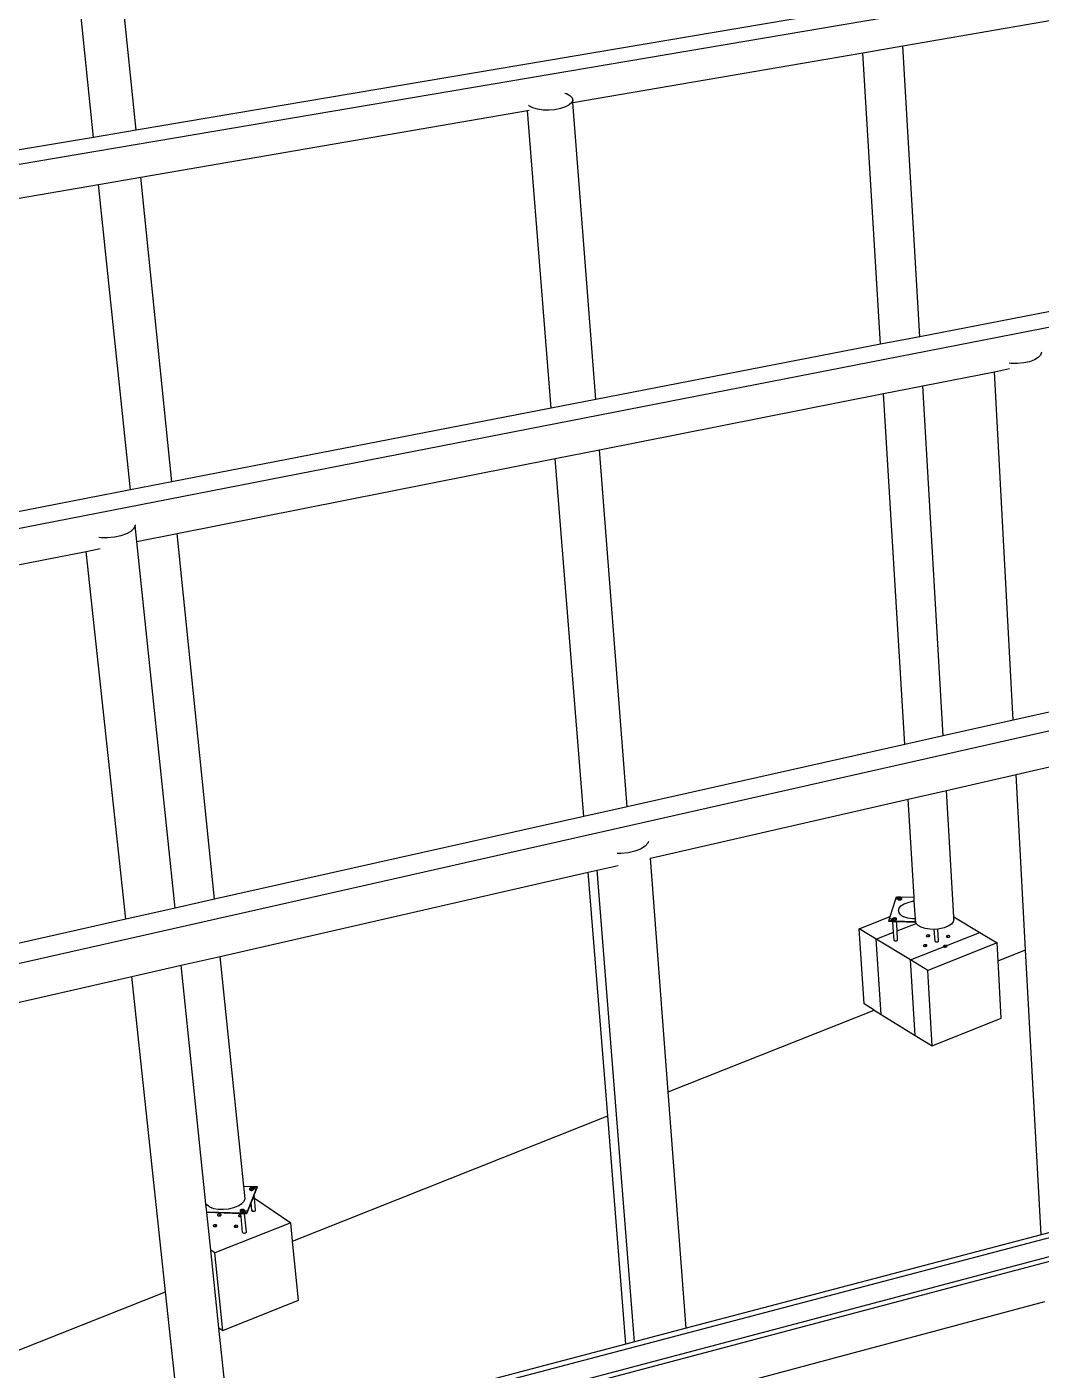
# Model space of a CAD drawing. Header units: inches. Extents: x -1339 to 1886, y -1058 to 789.
# Drawn here: x -617.1 to -289.6, y 100.8 to 534.7 of the extents above; entities that cross this region are included whole.
import ezdxf

# ---------------------------------------------------------------- set-up
doc = ezdxf.new("R2010")
doc.units = ezdxf.units.IN
doc.header["$MEASUREMENT"] = 0

msp = doc.modelspace()

# ---------------------------------------------------------------- linework, layer by layer
for p, q in [((760.1, 724.78), (-1205.84, 390.66)), ((915.18, 672.58), (-1068.49, 284.88)), ((1081.96, 616.43), (-913.68, 165.66)), ((1417.79, 592.48), (-732.59, 26.19)), ((-726.13, 21.22), (1424.03, 590.49)), ((1425.68, 589.96), (-724.43, 19.91)), ((-595.53, 499.01), (-604.65, 586.42)), ((-581.83, 501.33), (-590.71, 588.51)), ((-334.19, 528.6), (-200.05, 551.71)), ((-348.01, 540.83), (-581.83, 501.33)), ((-440.79, 510.23), (-347.13, 526.37)), ((-347.13, 526.37), (-334.19, 528.6)), ((-341.43, 432.16), (-347.13, 526.37)), ((-328.72, 434.63), (-334.19, 528.6)), ((-443.35, 513.28), (-442.85, 513.14)), ((-442.85, 513.14), (-441.73, 512.55)), ((-441.73, 512.55), (-441.04, 511.84)), ((-455.42, 507.7), (-454.95, 507.79)), ((-454.79, 509.1), (-455.08, 509.4)), ((-453.67, 508.51), (-454.79, 509.1)), ((-452.17, 508.08), (-453.67, 508.51)), ((-450.41, 507.83), (-452.17, 508.08)), ((-448.5, 507.79), (-450.41, 507.83)), ((-446.57, 507.95), (-448.5, 507.79)), ((-444.76, 508.32), (-446.57, 507.95)), ((-443.19, 508.85), (-444.76, 508.32)), ((-441.96, 509.52), (-443.19, 508.85)), ((-441.17, 510.27), (-441.96, 509.52)), ((-440.85, 511.07), (-441.17, 510.27)), ((-441.04, 511.84), (-440.85, 511.07)), ((-440.79, 510.23), (-440.85, 511.07)), ((-433.39, 414.3), (-440.79, 510.23)), ((-580.28, 486.19), (-455.42, 507.7)), ((-447.76, 411.51), (-455.42, 507.7)), ((-581.83, 501.33), (-595.53, 499.01)), ((-595.53, 499.01), (-858.32, 454.61)), ((-593.94, 483.83), (-580.28, 486.19)), ((-570.25, 387.71), (-580.28, 486.19)), ((-728.28, 460.68), (-593.94, 483.83)), ((-583.64, 385.11), (-593.94, 483.83)), ((-196.87, 460.24), (-328.72, 434.63)), ((-328.72, 434.63), (-341.43, 432.16)), ((-341.43, 432.16), (-433.39, 414.3)), ((-299.23, 426.01), (-299.86, 426.11)), ((-297.22, 425.97), (-299.23, 426.01)), ((-295.21, 426.15), (-297.22, 425.97)), ((-293.35, 426.55), (-295.21, 426.15)), ((-291.75, 427.14), (-293.35, 426.55)), ((-290.53, 427.87), (-291.75, 427.14)), ((-289.76, 428.7), (-290.53, 427.87)), ((-289.51, 429.58), (-289.76, 428.7)), ((-327.79, 418.75), (-304.69, 423.32)), ((-304.69, 423.32), (-299.77, 424.3)), ((-298.6, 310.76), (-304.69, 423.32)), ((-340.46, 416.24), (-327.79, 418.75)), ((-321.21, 305.68), (-327.79, 418.75)), ((-433.39, 414.3), (-447.76, 411.51)), ((-432.14, 398.09), (-340.46, 416.24)), ((-333.6, 302.9), (-340.46, 416.24)), ((-447.76, 411.51), (-570.25, 387.71)), ((-568.56, 371.08), (-446.47, 395.25)), ((-446.47, 395.25), (-432.14, 398.09)), ((-437.25, 279.64), (-446.47, 395.25)), ((-423.26, 282.78), (-432.14, 398.09)), ((-570.25, 387.71), (-583.64, 385.11)), ((-583.64, 385.11), (-715.28, 359.54)), ((-582.13, 373.62), (-582.56, 372.65)), ((-582.17, 373.85), (-582.13, 373.62)), ((-581.6, 368.5), (-582.13, 373.62)), ((-593.16, 369.69), (-593.82, 369.79)), ((-591.02, 369.64), (-593.16, 369.69)), ((-588.85, 369.84), (-591.02, 369.64)), ((-586.78, 370.28), (-588.85, 369.84)), ((-584.96, 370.92), (-586.78, 370.28)), ((-583.52, 371.74), (-584.96, 370.92)), ((-582.56, 372.65), (-583.52, 371.74)), ((-581.6, 368.5), (-568.56, 371.08)), ((-556.51, 252.87), (-568.56, 371.08)), ((-713.09, 342.47), (-597.94, 365.26)), ((-597.94, 365.26), (-593.44, 366.16)), ((-585.19, 246.43), (-597.94, 365.26)), ((-569.24, 250.01), (-581.6, 368.5)), ((-283.58, 314.13), (-298.6, 310.76)), ((-298.6, 310.76), (-321.21, 305.68)), ((-321.21, 305.68), (-333.6, 302.9)), ((-333.6, 302.9), (-423.26, 282.78)), ((-297.65, 293.18), (-282.68, 296.61)), ((-320.18, 288.03), (-297.65, 293.18)), ((-294.58, 236.53), (-297.65, 293.18)), ((-332.53, 285.21), (-320.18, 288.03)), ((-317.8, 247.18), (-320.18, 288.03)), ((-423.26, 282.78), (-437.25, 279.64)), ((-415.72, 266.19), (-332.53, 285.21)), ((-330.61, 253.52), (-332.53, 285.21)), ((-437.25, 279.64), (-556.51, 252.87)), ((-418.9, 269.12), (-420.76, 268.4)), ((-417.46, 270.03), (-418.9, 269.12)), ((-416.53, 271.05), (-417.46, 270.03)), ((-416.37, 271.55), (-416.53, 271.05)), ((-425.18, 267.68), (-426.45, 267.71)), ((-422.9, 267.91), (-425.18, 267.68)), ((-420.76, 268.4), (-422.9, 267.91)), ((-415.95, 266.14), (-415.72, 266.19)), ((-409.99, 190.64), (-415.72, 266.19)), ((-554.63, 234.44), (-435.82, 261.6)), ((-435.82, 261.6), (-432.98, 262.25)), ((-429.54, 182.87), (-435.82, 261.6)), ((-432.98, 262.25), (-426.14, 263.81)), ((-420.92, 109.9), (-432.98, 262.25)), ((-556.51, 252.87), (-569.24, 250.01)), ((-338.3, 247.28), (-336.51, 253)), ((-336.51, 253), (-336.3, 253.69)), ((-336.51, 253), (-336.13, 253.01)), ((-336.3, 253.69), (-334.86, 253.65)), ((-336.3, 253.69), (-335.77, 253.38)), ((-336.13, 253.01), (-335.82, 253.06)), ((-335.83, 253.23), (-335.82, 253.3)), ((-335.79, 253.16), (-335.83, 253.23)), ((-335.82, 253.06), (-335.83, 253.23)), ((-335.82, 252.95), (-335.83, 252.88)), ((-335.83, 252.88), (-335.79, 252.81)), ((-335.82, 253.3), (-335.78, 253.37)), ((-335.81, 252.97), (-335.82, 253.06)), ((-335.81, 252.98), (-335.82, 252.96)), ((-335.81, 252.97), (-335.82, 252.95)), ((-335.8, 252.89), (-335.81, 252.97)), ((-335.77, 252.82), (-335.8, 252.89)), ((-335.72, 253.11), (-335.79, 253.16)), ((-335.79, 252.81), (-335.72, 252.75)), ((-335.78, 253.37), (-335.71, 253.43)), ((-335.72, 253.08), (-335.78, 253.03)), ((-335.78, 253.07), (-335.77, 253.07)), ((-335.72, 253.07), (-335.78, 253.02)), ((-335.78, 253), (-335.76, 253.03)), ((-335.78, 253.03), (-335.78, 253.03)), ((-335.77, 253.07), (-335.72, 253.09)), ((-335.7, 252.77), (-335.77, 252.82)), ((-335.76, 253.03), (-335.72, 253.06)), ((-335.62, 253.06), (-335.72, 253.11)), ((-335.72, 252.75), (-335.61, 252.7)), ((-335.71, 253.43), (-335.6, 253.48)), ((-335.7, 252.77), (-335.6, 252.72)), ((-335.49, 253.03), (-335.62, 253.06)), ((-335.61, 252.7), (-335.48, 252.67)), ((-335.6, 253.48), (-335.48, 253.52)), ((-335.6, 252.72), (-335.47, 252.69)), ((-335.35, 253.02), (-335.49, 253.03)), ((-335.48, 253.52), (-335.33, 253.54)), ((-335.48, 252.67), (-335.34, 252.66)), ((-335.47, 252.69), (-335.33, 252.68)), ((-335.21, 253.02), (-335.35, 253.02)), ((-335.34, 252.66), (-335.33, 252.68)), ((-335.34, 252.67), (-335.18, 252.67)), ((-335.33, 253.54), (-335.19, 253.55)), ((-335.33, 252.68), (-335.19, 252.68)), ((-335.07, 253.04), (-335.21, 253.02)), ((-335.19, 253.55), (-335.05, 253.53)), ((-335.19, 252.68), (-335.05, 252.7)), ((-335.18, 252.67), (-335.04, 252.69)), ((-334.94, 253.08), (-335.07, 253.04)), ((-334.94, 253.06), (-335.06, 253.01)), ((-335.06, 252.93), (-334.93, 252.92)), ((-335.05, 253.53), (-334.94, 253.51)), ((-334.92, 252.74), (-335.05, 252.7)), ((-335.04, 252.69), (-334.91, 252.73)), ((-334.94, 253.51), (-334.86, 253.65)), ((-334.94, 253.51), (-334.92, 253.5)), ((-334.83, 253.13), (-334.94, 253.08)), ((-334.92, 253.5), (-334.82, 253.46)), ((-334.92, 252.74), (-334.81, 252.79)), ((-334.91, 252.73), (-334.8, 252.79)), ((-334.86, 253.65), (-330.61, 253.52)), ((-334.76, 253.2), (-334.83, 253.13)), ((-334.83, 253.13), (-334.8, 253.12)), ((-334.8, 253.12), (-334.83, 253.13)), ((-334.83, 253.13), (-334.83, 253.13)), ((-334.8, 253.12), (-334.83, 253.1)), ((-334.82, 253.46), (-334.75, 253.4)), ((-334.79, 253.12), (-334.82, 253.14)), ((-334.82, 252.92), (-334.7, 252.91)), ((-334.74, 252.86), (-334.81, 252.79)), ((-334.8, 253.12), (-334.73, 253.06)), ((-334.79, 253.11), (-334.8, 253.12)), ((-334.8, 253.12), (-334.8, 253.12)), ((-334.79, 253.12), (-334.8, 253.12)), ((-334.8, 252.79), (-334.72, 252.85)), ((-334.71, 253.06), (-334.79, 253.12)), ((-334.72, 253.05), (-334.79, 253.11)), ((-334.72, 253.26), (-334.76, 253.2)), ((-334.75, 253.4), (-334.72, 253.33)), ((-334.7, 252.91), (-334.74, 252.86)), ((-334.73, 253.06), (-334.7, 252.99)), ((-334.72, 253.33), (-334.72, 253.26)), ((-334.7, 253.02), (-334.72, 253.33)), ((-334.7, 253.02), (-334.72, 253.05)), ((-334.72, 252.85), (-334.68, 252.91)), ((-334.68, 253), (-334.71, 253.06)), ((-334.68, 252.99), (-334.7, 253.02)), ((-334.7, 252.99), (-334.7, 253.02)), ((-334.7, 252.99), (-334.7, 252.92)), ((-334.7, 252.92), (-334.7, 252.91)), ((-334.7, 252.91), (-334.68, 252.91)), ((-334.68, 252.92), (-334.68, 253)), ((-334.68, 252.92), (-334.68, 252.99)), ((-334.68, 252.91), (-334.68, 252.92)), ((-334.68, 252.91), (-334.68, 252.92)), ((-334.68, 252.92), (-334.68, 252.92)), ((-334.68, 252.91), (-334.68, 252.91)), ((-333.85, 251.37), (-332.56, 251.88)), ((-332.56, 251.88), (-331.07, 252.23)), ((-331.07, 252.23), (-330.54, 252.28)), ((-330.54, 252.28), (-330.61, 253.52)), ((-330.19, 246.52), (-330.54, 252.28)), ((-569.24, 250.01), (-585.19, 246.43)), ((-335.68, 249.22), (-335.46, 249.99)), ((-335.48, 248.46), (-335.68, 249.22)), ((-334.87, 247.77), (-335.48, 248.46)), ((-335.46, 249.99), (-334.84, 250.72)), ((-334.87, 247.77), (-333.89, 247.2)), ((-334.84, 250.72), (-333.85, 251.37)), ((-585.19, 246.43), (-697.51, 221.22)), ((-348.32, 243.35), (-338.3, 247.28)), ((-346.76, 219.06), (-348.32, 243.35)), ((-342.81, 240.01), (-348.32, 243.35)), ((-338.76, 245.82), (-338.54, 246.51)), ((-338.76, 245.82), (-337.59, 246.28)), ((-337.31, 245.77), (-338.76, 245.82)), ((-338.75, 245.65), (-338.76, 245.82)), ((-337.44, 245.61), (-338.75, 245.65)), ((-338.54, 246.51), (-338.3, 247.28)), ((-338.17, 246.48), (-338.54, 246.51)), ((-337.85, 246.4), (-338.17, 246.48)), ((-337.58, 246.28), (-337.85, 246.4)), ((-337.4, 246.13), (-337.58, 246.28)), ((-337.48, 246.69), (-337.44, 246.75)), ((-337.48, 246.62), (-337.48, 246.69)), ((-337.45, 246.55), (-337.48, 246.62)), ((-337.47, 246.36), (-337.48, 246.62)), ((-337.47, 246.37), (-337.48, 246.35)), ((-337.47, 246.36), (-337.48, 246.34)), ((-337.48, 246.34), (-337.48, 246.26)), ((-337.48, 246.26), (-337.45, 246.2)), ((-337.46, 246.28), (-337.47, 246.36)), ((-337.43, 246.21), (-337.46, 246.28)), ((-337.38, 246.49), (-337.45, 246.55)), ((-337.45, 246.2), (-337.37, 246.14)), ((-337.44, 246.75), (-337.36, 246.82)), ((-337.3, 245.61), (-337.44, 245.61)), ((-337.23, 242.2), (-337.44, 245.61)), ((-337.43, 246.21), (-337.35, 246.15)), ((-337.3, 245.95), (-337.4, 246.13)), ((-337.35, 246.48), (-337.38, 246.49)), ((-337.37, 246.45), (-337.34, 246.48)), ((-337.36, 246.48), (-337.37, 246.47)), ((-337.36, 246.47), (-337.37, 246.46)), ((-337.37, 246.14), (-337.27, 246.09)), ((-337.36, 246.82), (-337.26, 246.87)), ((-337.35, 246.48), (-337.36, 246.47)), ((-337.36, 246.48), (-337.36, 246.48)), ((-337.34, 246.48), (-337.35, 246.48)), ((-337.25, 246.11), (-337.35, 246.15)), ((-337.27, 246.45), (-337.34, 246.48)), ((-337.31, 245.77), (-337.3, 245.95)), ((-337.3, 245.61), (-337.31, 245.77)), ((-330.06, 245.54), (-337.31, 245.77)), ((-336.29, 245.58), (-337.3, 245.61)), ((-337.15, 246.42), (-337.27, 246.45)), ((-337.27, 246.09), (-337.14, 246.06)), ((-337.26, 246.87), (-337.13, 246.91)), ((-337.25, 246.11), (-337.13, 246.07)), ((-337.01, 246.4), (-337.15, 246.42)), ((-337.14, 246.06), (-336.99, 246.04)), ((-337.13, 246.91), (-336.99, 246.93)), ((-337.13, 246.07), (-336.99, 246.06)), ((-336.86, 246.41), (-337.01, 246.4)), ((-336.99, 246.93), (-336.84, 246.94)), ((-336.99, 246.06), (-336.84, 246.07)), ((-336.99, 246.05), (-336.84, 246.06)), ((-336.99, 246.04), (-336.84, 246.05)), ((-336.72, 246.43), (-336.86, 246.41)), ((-336.84, 246.94), (-336.7, 246.92)), ((-336.84, 246.07), (-336.7, 246.09)), ((-336.84, 246.06), (-336.69, 246.08)), ((-336.84, 246.05), (-336.69, 246.07)), ((-336.59, 246.47), (-336.72, 246.43)), ((-336.7, 246.92), (-336.58, 246.89)), ((-336.7, 246.09), (-336.57, 246.13)), ((-336.69, 246.08), (-336.56, 246.12)), ((-336.69, 246.07), (-336.56, 246.11)), ((-336.49, 246.52), (-336.59, 246.47)), ((-336.48, 246.49), (-336.59, 246.45)), ((-336.58, 246.89), (-336.47, 246.85)), ((-336.47, 246.31), (-336.58, 246.31)), ((-336.47, 246.18), (-336.57, 246.13)), ((-336.56, 246.11), (-336.45, 246.17)), ((-336.56, 246.12), (-336.45, 246.17)), ((-336.41, 246.58), (-336.49, 246.52)), ((-336.47, 246.85), (-336.4, 246.79)), ((-336.47, 246.18), (-336.39, 246.24)), ((-336.45, 246.17), (-336.37, 246.24)), ((-336.45, 246.17), (-336.37, 246.23)), ((-336.37, 246.65), (-336.41, 246.58)), ((-336.36, 246.45), (-336.41, 246.49)), ((-336.4, 246.79), (-336.37, 246.72)), ((-336.4, 246.46), (-336.38, 246.45)), ((-336.36, 246.3), (-336.39, 246.3)), ((-336.36, 246.3), (-336.39, 246.24)), ((-336.38, 246.45), (-336.35, 246.38)), ((-336.35, 246.38), (-336.37, 246.72)), ((-336.37, 246.72), (-336.37, 246.65)), ((-336.37, 246.23), (-336.33, 246.3)), ((-336.37, 246.24), (-336.34, 246.3)), ((-336.33, 246.38), (-336.36, 246.45)), ((-336.35, 246.31), (-336.36, 246.3)), ((-336.36, 246.3), (-336.33, 246.3)), ((-336.35, 246.38), (-336.35, 246.31)), ((-336.34, 246.3), (-336.33, 246.31)), ((-336.33, 246.31), (-336.33, 246.38)), ((-336.33, 246.31), (-336.33, 246.31)), ((-330.02, 245.38), (-336.29, 245.58)), ((-336.23, 244.69), (-336.29, 245.58)), ((-336.23, 244.68), (-336.23, 244.69)), ((-336.23, 244.61), (-336.23, 244.69)), ((-336.23, 244.61), (-336.23, 244.68)), ((-336.1, 242.65), (-336.23, 244.68)), ((-336.1, 242.65), (-329.91, 245.08)), ((-332.61, 246.78), (-333.89, 247.2)), ((-331.12, 246.54), (-332.61, 246.78)), ((-330.19, 246.52), (-331.12, 246.54)), ((-330.15, 245.88), (-330.19, 246.52)), ((-330.06, 245.54), (-330.15, 245.88)), ((-330.02, 245.38), (-330.06, 245.54)), ((-329.95, 245.12), (-330.02, 245.38)), ((-329.91, 245.08), (-329.95, 245.12)), ((-329.33, 244.43), (-329.91, 245.08)), ((-328.35, 243.86), (-329.33, 244.43)), ((-327.07, 243.43), (-328.35, 243.86)), ((-325.57, 243.19), (-327.07, 243.43)), ((-324.08, 243.16), (-325.57, 243.19)), ((-323.85, 239.32), (-324.08, 243.16)), ((-323.97, 243.15), (-324.08, 243.16)), ((-322.93, 243.26), (-323.97, 243.15)), ((-322.36, 243.31), (-322.93, 243.26)), ((-322.7, 239.43), (-322.93, 243.26)), ((-320.86, 243.67), (-322.36, 243.31)), ((-319.57, 244.19), (-320.86, 243.67)), ((-318.58, 244.84), (-319.57, 244.19)), ((-317.96, 245.57), (-318.58, 244.84)), ((-317.75, 246.35), (-317.96, 245.57)), ((-317.8, 247.18), (-309.39, 242.13)), ((-317.75, 246.35), (-317.8, 247.18)), ((-342.81, 240.01), (-337.23, 242.2)), ((-341.28, 215.69), (-342.81, 240.01)), ((-331.75, 233.29), (-342.81, 240.01)), ((-337.08, 239.68), (-337.23, 242.2)), ((-337.04, 239.61), (-337.08, 239.68)), ((-337.04, 239.61), (-336.97, 239.55)), ((-336.97, 239.55), (-336.86, 239.5)), ((-336.86, 239.5), (-336.73, 239.47)), ((-336.73, 239.47), (-336.59, 239.46)), ((-336.59, 239.46), (-336.43, 239.46)), ((-336.43, 239.46), (-336.29, 239.49)), ((-336.29, 239.49), (-336.16, 239.53)), ((-336.16, 239.53), (-336.05, 239.58)), ((-336.11, 242.65), (-336.1, 242.65)), ((-335.92, 239.79), (-336.1, 242.65)), ((-336.05, 239.58), (-335.97, 239.65)), ((-335.97, 239.65), (-335.93, 239.72)), ((-335.92, 239.79), (-335.93, 239.8)), ((-335.93, 239.72), (-335.92, 239.79)), ((-331.75, 233.29), (-309.39, 242.13)), ((-326.66, 241.09), (-326.67, 241.02)), ((-326.67, 241.02), (-326.63, 240.95)), ((-326.62, 241.16), (-326.66, 241.09)), ((-326.63, 240.95), (-326.56, 240.89)), ((-326.54, 241.23), (-326.62, 241.16)), ((-326.56, 240.89), (-326.45, 240.84)), ((-326.44, 241.28), (-326.54, 241.23)), ((-326.45, 240.84), (-326.32, 240.81)), ((-326.3, 241.32), (-326.44, 241.28)), ((-326.32, 240.81), (-326.18, 240.79)), ((-326.16, 241.34), (-326.3, 241.32)), ((-303.81, 238.79), (-326.19, 229.91)), ((-326.18, 240.79), (-326.02, 240.8)), ((-326.01, 241.35), (-326.16, 241.34)), ((-326.09, 241.07), (-325.75, 240.86)), ((-326.02, 240.8), (-325.88, 240.82)), ((-325.86, 241.33), (-326.01, 241.35)), ((-325.88, 240.82), (-325.75, 240.86)), ((-325.73, 241.3), (-325.86, 241.33)), ((-325.75, 240.86), (-325.64, 240.92)), ((-325.63, 241.25), (-325.73, 241.3)), ((-325.64, 240.92), (-325.56, 240.98)), ((-325.55, 241.19), (-325.63, 241.25)), ((-325.56, 240.98), (-325.52, 241.05)), ((-325.52, 241.13), (-325.55, 241.19)), ((-325.52, 241.05), (-325.52, 241.13)), ((-323.82, 239.25), (-323.85, 239.32)), ((-323.82, 239.25), (-323.74, 239.19)), ((-323.74, 239.19), (-323.64, 239.14)), ((-323.64, 239.14), (-323.51, 239.11)), ((-323.51, 239.11), (-323.36, 239.1)), ((-323.36, 239.1), (-323.21, 239.1)), ((-323.21, 239.1), (-323.07, 239.12)), ((-323.07, 239.12), (-322.93, 239.16)), ((-322.93, 239.16), (-322.88, 239.19)), ((-322.88, 239.19), (-322.82, 239.22)), ((-322.82, 239.22), (-322.75, 239.28)), ((-322.74, 239.5), (-322.76, 239.51)), ((-322.75, 239.28), (-322.71, 239.36)), ((-322.7, 239.43), (-322.74, 239.5)), ((-322.71, 239.36), (-322.7, 239.43)), ((-320.13, 240.96), (-320.17, 240.89)), ((-320.17, 240.89), (-320.17, 240.81)), ((-320.17, 240.81), (-320.13, 240.74)), ((-320.05, 241.02), (-320.13, 240.96)), ((-320.13, 240.74), (-320.06, 240.68)), ((-320.06, 240.68), (-319.6, 240.87)), ((-320.06, 240.68), (-319.95, 240.64)), ((-319.94, 241.08), (-320.05, 241.02)), ((-319.95, 240.64), (-319.82, 240.6)), ((-319.81, 241.12), (-319.94, 241.08)), ((-319.82, 240.6), (-319.68, 240.59)), ((-319.66, 241.14), (-319.81, 241.12)), ((-319.68, 240.59), (-319.53, 240.6)), ((-319.51, 241.14), (-319.66, 241.14)), ((-319.53, 240.6), (-319.38, 240.62)), ((-319.37, 241.13), (-319.51, 241.14)), ((-319.38, 240.62), (-319.25, 240.66)), ((-319.24, 241.1), (-319.37, 241.13)), ((-319.25, 240.66), (-319.14, 240.71)), ((-319.13, 241.05), (-319.24, 241.1)), ((-319.14, 240.71), (-319.06, 240.78)), ((-319.06, 240.99), (-319.13, 241.05)), ((-319.02, 240.92), (-319.06, 240.99)), ((-319.06, 240.78), (-319.02, 240.85)), ((-319.02, 240.85), (-319.02, 240.92)), ((-309.39, 242.13), (-303.81, 238.79)), ((-303.49, 232.99), (-303.81, 238.79)), ((-567.31, 231.54), (-554.63, 234.44)), ((-547.07, 160.22), (-554.63, 234.44)), ((-327.62, 237.94), (-327.63, 237.87)), ((-327.63, 237.87), (-327.59, 237.8)), ((-327.58, 238.02), (-327.62, 237.94)), ((-327.59, 237.8), (-327.51, 237.74)), ((-327.5, 238.08), (-327.58, 238.02)), ((-327.51, 237.74), (-327.41, 237.69)), ((-327.4, 238.14), (-327.5, 238.08)), ((-327.41, 237.69), (-327.28, 237.66)), ((-327.26, 238.18), (-327.4, 238.14)), ((-327.28, 237.66), (-327.13, 237.65)), ((-327.12, 238.2), (-327.26, 238.18)), ((-327.13, 237.65), (-326.98, 237.65)), ((-326.96, 238.2), (-327.12, 238.2)), ((-327.05, 237.93), (-326.58, 238.11)), ((-326.98, 237.65), (-326.84, 237.68)), ((-326.82, 238.19), (-326.96, 238.2)), ((-326.84, 237.68), (-326.7, 237.72)), ((-326.69, 238.16), (-326.82, 238.19)), ((-326.7, 237.72), (-326.6, 237.77)), ((-326.58, 238.11), (-326.69, 238.16)), ((-326.6, 237.77), (-326.52, 237.84)), ((-326.51, 238.05), (-326.58, 238.11)), ((-326.52, 237.84), (-326.48, 237.91)), ((-326.47, 237.98), (-326.51, 238.05)), ((-326.48, 237.91), (-326.47, 237.98)), ((-321.08, 237.81), (-321.12, 237.74)), ((-321.12, 237.74), (-321.12, 237.67)), ((-321.12, 237.67), (-321.08, 237.6)), ((-321, 237.88), (-321.08, 237.81)), ((-321.08, 237.6), (-321.01, 237.54)), ((-321.01, 237.54), (-320.9, 237.49)), ((-320.89, 237.93), (-321, 237.88)), ((-320.9, 237.49), (-320.77, 237.46)), ((-320.76, 237.97), (-320.89, 237.93)), ((-320.89, 237.93), (-320.54, 237.72)), ((-320.77, 237.46), (-320.63, 237.44)), ((-320.61, 237.99), (-320.76, 237.97)), ((-320.63, 237.44), (-320.48, 237.45)), ((-320.46, 238), (-320.61, 237.99)), ((-320.48, 237.45), (-320.33, 237.47)), ((-320.31, 237.99), (-320.46, 238)), ((-320.33, 237.47), (-320.2, 237.51)), ((-320.18, 237.95), (-320.31, 237.99)), ((-320.2, 237.51), (-320.09, 237.57)), ((-320.08, 237.91), (-320.18, 237.95)), ((-320.09, 237.57), (-320.01, 237.63)), ((-320.01, 237.84), (-320.08, 237.91)), ((-319.97, 237.78), (-320.01, 237.84)), ((-320.01, 237.63), (-319.97, 237.7)), ((-319.97, 237.7), (-319.97, 237.78)), ((-303.49, 232.99), (-294.58, 236.53)), ((-289.6, 144.44), (-294.58, 236.53)), ((-583.21, 227.9), (-567.31, 231.54)), ((-559.28, 154.46), (-567.31, 231.54)), ((-330.27, 208.92), (-331.75, 233.29)), ((-326.19, 229.91), (-331.75, 233.29)), ((-302.46, 214.46), (-303.49, 232.99)), ((-695.08, 202.33), (-583.21, 227.9)), ((-572.29, 126.11), (-583.21, 227.9)), ((-324.73, 205.51), (-326.19, 229.91)), ((-409.99, 190.64), (-343.52, 217.07)), ((-343.52, 217.07), (-346.76, 219.06)), ((-343.52, 217.07), (-341.28, 215.69)), ((-341.28, 215.69), (-330.27, 208.92)), ((-324.73, 205.51), (-302.46, 214.46)), ((-330.27, 208.92), (-324.73, 205.51)), ((-404.19, 114.3), (-409.99, 190.64)), ((-531.31, 142.41), (-429.54, 182.87)), ((-423.67, 109.18), (-429.54, 182.87)), ((-547.07, 160.22), (-544.24, 160.13)), ((-546.66, 156.23), (-547.07, 160.22)), ((-546.98, 155.38), (-546.66, 156.23)), ((-543.04, 159.32), (-545.9, 152.18)), ((-545.15, 159.43), (-545.14, 159.51)), ((-545.12, 159.36), (-545.15, 159.43)), ((-545.12, 159.16), (-545.15, 159.43)), ((-545.14, 159.51), (-545.09, 159.58)), ((-545.05, 159.3), (-545.12, 159.36)), ((-545.1, 159.19), (-545.12, 159.16)), ((-545.11, 159.08), (-545.12, 159.16)), ((-545.12, 159.16), (-545.12, 159.16)), ((-545.11, 159.08), (-545.1, 159.16)), ((-545.08, 159.01), (-545.11, 159.08)), ((-545.1, 159.16), (-545.1, 159.16)), ((-545.09, 159.58), (-545, 159.65)), ((-545.08, 159.01), (-545.01, 158.95)), ((-544.95, 159.25), (-545.05, 159.3)), ((-545.01, 158.95), (-544.91, 158.9)), ((-545, 159.65), (-544.88, 159.71)), ((-544.82, 159.21), (-544.95, 159.25)), ((-544.91, 158.9), (-544.79, 158.86)), ((-544.88, 159.71), (-544.75, 159.75)), ((-544.68, 159.2), (-544.82, 159.21)), ((-544.79, 158.86), (-544.64, 158.85)), ((-544.75, 159.75), (-544.6, 159.78)), ((-543.73, 157.38), (-544.71, 154.93)), ((-544.52, 159.2), (-544.68, 159.2)), ((-544.64, 158.85), (-544.49, 158.85)), ((-544.64, 158.84), (-544.49, 158.84)), ((-544.6, 159.78), (-544.44, 159.78)), ((-544.37, 159.23), (-544.52, 159.2)), ((-544.49, 158.85), (-544.34, 158.88)), ((-544.49, 158.84), (-544.33, 158.87)), ((-544.44, 159.78), (-544.3, 159.77)), ((-544.23, 159.27), (-544.37, 159.23)), ((-544.34, 158.88), (-544.2, 158.92)), ((-544.33, 158.87), (-544.19, 158.91)), ((-544.3, 159.77), (-544.18, 159.74)), ((-544.24, 160.13), (-544.26, 159.93)), ((-544.26, 159.93), (-544.19, 159.74)), ((-544.24, 160.13), (-542.73, 160.08)), ((-544.12, 159.33), (-544.23, 159.27)), ((-544.2, 158.92), (-544.08, 158.98)), ((-544.19, 159.74), (-544.18, 159.74)), ((-544.19, 158.91), (-544.07, 158.97)), ((-544.18, 159.74), (-544.17, 159.73)), ((-544.17, 159.73), (-544.07, 159.68)), ((-544.03, 159.4), (-544.12, 159.33)), ((-544.08, 158.98), (-544, 159.05)), ((-544.07, 159.68), (-544, 159.62)), ((-544.07, 158.97), (-543.98, 159.04)), ((-543.98, 159.47), (-544.03, 159.4)), ((-544.01, 159.34), (-544.03, 159.35)), ((-544.01, 159.34), (-544.03, 159.34)), ((-544.02, 159.33), (-543.96, 159.27)), ((-543.95, 159.28), (-544.01, 159.34)), ((-544, 159.62), (-543.97, 159.56)), ((-543.95, 159.12), (-544, 159.05)), ((-543.99, 159.6), (-542.75, 160.09)), ((-543.97, 159.55), (-543.98, 159.47)), ((-543.98, 159.04), (-543.93, 159.12)), ((-543.97, 159.56), (-543.75, 159.45)), ((-543.97, 159.56), (-543.97, 159.55)), ((-543.94, 159.27), (-543.97, 159.55)), ((-543.96, 159.27), (-543.94, 159.2)), ((-543.94, 159.27), (-543.95, 159.28)), ((-543.94, 159.2), (-543.95, 159.12)), ((-543.91, 159.2), (-543.94, 159.27)), ((-543.94, 159.2), (-543.94, 159.27)), ((-543.93, 159.12), (-543.91, 159.2)), ((-543.75, 159.45), (-543.42, 159.36)), ((-543.02, 159.15), (-543.73, 157.38)), ((-543.62, 156.31), (-543.73, 157.38)), ((-543.62, 156.31), (-531.9, 148.37)), ((-543.23, 152.43), (-543.62, 156.31)), ((-543.42, 159.36), (-543.04, 159.32)), ((-542.73, 160.08), (-543.04, 159.32)), ((-543.02, 159.15), (-543.04, 159.32)), ((-542.71, 159.91), (-543.02, 159.15)), ((-542.71, 159.91), (-542.73, 160.08)), ((-559.03, 154.13), (-559.28, 154.46)), ((-559, 151.83), (-559.28, 154.46)), ((-558.07, 153.5), (-559.03, 154.13)), ((-558.07, 153.5), (-556.78, 153.03)), ((-556.78, 153.03), (-555.25, 152.77)), ((-555.25, 152.77), (-553.57, 152.72)), ((-553.57, 152.72), (-551.87, 152.9)), ((-551.87, 152.9), (-550.25, 153.29)), ((-550.25, 153.29), (-548.84, 153.86)), ((-548.84, 153.86), (-547.72, 154.57)), ((-548.12, 152.41), (-548.11, 152.49)), ((-548.09, 152.34), (-548.12, 152.41)), ((-548.09, 152.06), (-548.12, 152.41)), ((-548.11, 152.49), (-548.06, 152.57)), ((-548.1, 152.15), (-548.11, 152.07)), ((-548.11, 152.07), (-548.08, 151.99)), ((-548.04, 152.22), (-548.1, 152.14)), ((-548.03, 152.28), (-548.09, 152.34)), ((-548.09, 152.06), (-548.08, 152.14)), ((-548.06, 151.99), (-548.09, 152.06)), ((-548.08, 152.14), (-548.03, 152.21)), ((-548.08, 151.99), (-548.01, 151.93)), ((-548.06, 152.57), (-547.98, 152.63)), ((-547.99, 151.93), (-548.06, 151.99)), ((-548.02, 152.24), (-548.04, 152.22)), ((-547.93, 152.23), (-548.03, 152.28)), ((-548.03, 152.21), (-548.02, 152.22)), ((-548.01, 151.93), (-547.91, 151.88)), ((-547.99, 151.93), (-547.89, 151.87)), ((-547.98, 152.63), (-547.86, 152.69)), ((-547.8, 152.19), (-547.93, 152.23)), ((-547.86, 152.69), (-547.72, 152.73)), ((-547.65, 152.18), (-547.8, 152.19)), ((-547.72, 154.57), (-546.98, 155.38)), ((-547.72, 152.73), (-547.57, 152.76)), ((-547.5, 152.18), (-547.65, 152.18)), ((-547.57, 152.76), (-547.41, 152.76)), ((-547.35, 152.21), (-547.5, 152.18)), ((-547.41, 152.76), (-547.27, 152.75)), ((-547.21, 152.25), (-547.35, 152.21)), ((-547.17, 151.9), (-547.31, 151.86)), ((-547.3, 151.85), (-547.16, 151.89)), ((-547.27, 152.75), (-547.14, 152.72)), ((-547.09, 152.31), (-547.21, 152.25)), ((-547.05, 151.96), (-547.17, 151.9)), ((-547.16, 151.89), (-547.04, 151.95)), ((-547.14, 152.72), (-547.04, 152.67)), ((-547, 152.38), (-547.09, 152.31)), ((-547.05, 151.96), (-546.98, 152.01)), ((-547.05, 151.96), (-547.05, 151.96)), ((-547.04, 152.67), (-546.97, 152.6)), ((-547.03, 151.97), (-547.04, 151.97)), ((-547.04, 151.95), (-547.02, 151.96)), ((-547.02, 151.96), (-547.03, 151.97)), ((-547.02, 151.96), (-546.95, 152.02)), ((-546.21, 151.41), (-547.02, 151.96)), ((-546.95, 152.45), (-547, 152.38)), ((-546.99, 152.33), (-547, 152.33)), ((-546.99, 152.32), (-547, 152.33)), ((-546.99, 152.32), (-547, 152.32)), ((-547, 152.31), (-546.94, 152.25)), ((-546.92, 152.26), (-546.99, 152.33)), ((-546.92, 152.26), (-546.99, 152.32)), ((-546.99, 152.01), (-546.97, 152.03)), ((-546.98, 152.01), (-546.99, 152.01)), ((-546.7, 152.1), (-546.98, 152.01)), ((-546.98, 152.01), (-546.96, 152.03)), ((-546.97, 152.6), (-546.94, 152.53)), ((-546.92, 152.09), (-546.97, 152.03)), ((-546.92, 152.09), (-546.97, 152.09)), ((-546.96, 152.03), (-546.9, 152.11)), ((-546.94, 152.53), (-546.95, 152.45)), ((-546.95, 152.02), (-546.9, 152.09)), ((-546.91, 152.24), (-546.94, 152.53)), ((-546.94, 152.25), (-546.91, 152.18)), ((-546.92, 152.26), (-546.91, 152.24)), ((-546.92, 152.26), (-546.92, 152.26)), ((-546.89, 152.18), (-546.92, 152.26)), ((-546.91, 152.18), (-546.92, 152.1)), ((-546.92, 152.1), (-546.92, 152.09)), ((-546.89, 152.19), (-546.91, 152.24)), ((-546.91, 152.18), (-546.91, 152.24)), ((-546.9, 152.11), (-546.89, 152.19)), ((-546.9, 152.1), (-546.89, 152.18)), ((-546.9, 152.1), (-546.9, 152.1)), ((-546.9, 152.09), (-546.9, 152.1)), ((-546.3, 152.16), (-546.7, 152.1)), ((-545.9, 152.18), (-546.3, 152.16)), ((-545.9, 152.18), (-546.21, 151.41)), ((-545.88, 152.01), (-546.19, 151.24)), ((-545.88, 152.01), (-545.9, 152.18)), ((-544.71, 154.93), (-545.88, 152.01)), ((-544.44, 152.31), (-544.71, 154.93)), ((-544.43, 152.39), (-544.44, 152.31)), ((-544.44, 152.31), (-544.41, 152.23)), ((-544.38, 152.46), (-544.43, 152.39)), ((-544.41, 152.23), (-544.34, 152.17)), ((-544.29, 152.54), (-544.38, 152.46)), ((-544.34, 152.17), (-544.24, 152.11)), ((-544.28, 152.54), (-544.29, 152.54)), ((-544.24, 152.11), (-544.11, 152.08)), ((-544.11, 152.08), (-543.96, 152.06)), ((-543.96, 152.06), (-543.8, 152.07)), ((-543.8, 152.07), (-543.64, 152.09)), ((-543.64, 152.09), (-543.5, 152.14)), ((-543.5, 152.14), (-543.38, 152.2)), ((-543.38, 152.2), (-543.29, 152.27)), ((-543.29, 152.27), (-543.24, 152.35)), ((-543.24, 152.35), (-543.23, 152.43)), ((-547.72, 151.46), (-559, 151.83)), ((-558.98, 151.66), (-559, 151.83)), ((-548.04, 151.3), (-558.98, 151.66)), ((-557.72, 139.52), (-558.98, 151.66)), ((-556.79, 147.6), (-556.88, 147.53)), ((-556.67, 147.66), (-556.79, 147.6)), ((-556.53, 147.71), (-556.67, 147.66)), ((-556.37, 147.73), (-556.53, 147.71)), ((-531.9, 148.37), (-556.44, 138.65)), ((-556.21, 147.74), (-556.37, 147.73)), ((-556.34, 147.43), (-555.83, 147.63)), ((-556.06, 147.72), (-556.21, 147.74)), ((-555.93, 147.69), (-556.06, 147.72)), ((-555.83, 147.63), (-555.93, 147.69)), ((-555.76, 147.57), (-555.83, 147.63)), ((-555.73, 147.49), (-555.76, 147.57)), ((-555.54, 150.9), (-555.55, 150.82)), ((-555.55, 150.82), (-555.52, 150.75)), ((-555.49, 150.98), (-555.54, 150.9)), ((-555.52, 150.75), (-555.45, 150.68)), ((-555.4, 151.05), (-555.49, 150.98)), ((-555.45, 150.68), (-555.35, 150.63)), ((-555.28, 151.11), (-555.4, 151.05)), ((-555.35, 150.63), (-555.21, 150.59)), ((-555.13, 151.15), (-555.28, 151.11)), ((-555.21, 150.59), (-555.06, 150.58)), ((-554.98, 151.18), (-555.13, 151.15)), ((-555.06, 150.58), (-554.91, 150.58)), ((-554.82, 151.18), (-554.98, 151.18)), ((-554.94, 150.88), (-554.61, 150.65)), ((-554.91, 150.58), (-554.75, 150.61)), ((-554.67, 151.17), (-554.82, 151.18)), ((-554.75, 150.61), (-554.61, 150.65)), ((-554.54, 151.13), (-554.67, 151.17)), ((-554.61, 150.65), (-554.49, 150.71)), ((-554.43, 151.08), (-554.54, 151.13)), ((-554.49, 150.71), (-554.4, 150.78)), ((-554.36, 151.02), (-554.43, 151.08)), ((-554.4, 150.78), (-554.34, 150.86)), ((-554.33, 150.94), (-554.36, 151.02)), ((-554.34, 150.86), (-554.33, 150.94)), ((-548.76, 150.68), (-548.78, 150.6)), ((-548.78, 150.6), (-548.75, 150.52)), ((-548.71, 150.76), (-548.76, 150.68)), ((-548.75, 150.52), (-548.68, 150.46)), ((-548.62, 150.83), (-548.71, 150.76)), ((-548.68, 150.46), (-548.17, 150.66)), ((-548.68, 150.46), (-548.57, 150.4)), ((-548.5, 150.89), (-548.62, 150.83)), ((-548.57, 150.4), (-548.44, 150.37)), ((-548.36, 150.93), (-548.5, 150.89)), ((-548.44, 150.37), (-548.29, 150.35)), ((-548.2, 150.96), (-548.36, 150.93)), ((-548.29, 150.35), (-548.13, 150.36)), ((-548.04, 150.96), (-548.2, 150.96)), ((-548.13, 150.36), (-547.97, 150.38)), ((-547.7, 151.29), (-548.04, 151.3)), ((-548, 150.96), (-548.04, 151.3)), ((-548, 150.96), (-548.04, 150.96)), ((-547.94, 150.39), (-548, 150.96)), ((-547.97, 150.38), (-547.94, 150.39)), ((-547.42, 145.28), (-547.94, 150.39)), ((-547.91, 151.88), (-547.78, 151.84)), ((-547.76, 151.84), (-547.89, 151.87)), ((-547.78, 151.84), (-547.63, 151.82)), ((-547.76, 151.84), (-547.62, 151.83)), ((-547.59, 151.65), (-547.72, 151.46)), ((-547.7, 151.29), (-547.72, 151.46)), ((-546.21, 151.41), (-547.72, 151.46)), ((-546.8, 151.26), (-547.7, 151.29)), ((-547.63, 151.82), (-547.62, 151.83)), ((-547.62, 151.83), (-547.47, 151.83)), ((-547.62, 151.82), (-547.46, 151.82)), ((-547.36, 151.83), (-547.59, 151.65)), ((-547.33, 151.85), (-547.47, 151.83)), ((-547.46, 151.82), (-547.3, 151.85)), ((-547.33, 151.85), (-547.36, 151.83)), ((-547.33, 151.85), (-547.31, 151.86)), ((-546.2, 145.4), (-546.8, 151.26)), ((-546.19, 151.24), (-546.8, 151.26)), ((-546.19, 151.24), (-546.21, 151.41)), ((-531.31, 142.41), (-531.9, 148.37)), ((-275.06, 148.26), (-289.6, 144.44)), ((-556.94, 147.45), (-556.95, 147.37)), ((-556.95, 147.37), (-556.92, 147.3)), ((-556.88, 147.53), (-556.94, 147.45)), ((-556.92, 147.3), (-556.85, 147.23)), ((-556.85, 147.23), (-556.74, 147.18)), ((-556.74, 147.18), (-556.61, 147.14)), ((-556.61, 147.14), (-556.46, 147.13)), ((-556.46, 147.13), (-556.3, 147.13)), ((-556.3, 147.13), (-556.15, 147.16)), ((-556.15, 147.16), (-556, 147.2)), ((-556, 147.2), (-555.88, 147.26)), ((-555.88, 147.26), (-555.79, 147.33)), ((-555.79, 147.33), (-555.74, 147.41)), ((-555.74, 147.41), (-555.73, 147.49)), ((-550.15, 147.23), (-550.16, 147.15)), ((-550.16, 147.15), (-550.13, 147.07)), ((-550.1, 147.31), (-550.15, 147.23)), ((-550.13, 147.07), (-550.06, 147.01)), ((-550.01, 147.38), (-550.1, 147.31)), ((-550.06, 147.01), (-549.96, 146.95)), ((-549.89, 147.44), (-550.01, 147.38)), ((-549.96, 146.95), (-549.83, 146.92)), ((-549.75, 147.48), (-549.89, 147.44)), ((-549.89, 147.44), (-549.55, 147.21)), ((-549.83, 146.92), (-549.67, 146.9)), ((-549.59, 147.51), (-549.75, 147.48)), ((-549.67, 146.9), (-549.52, 146.91)), ((-549.43, 147.51), (-549.59, 147.51)), ((-549.52, 146.91), (-549.36, 146.93)), ((-549.28, 147.5), (-549.43, 147.51)), ((-549.36, 146.93), (-549.22, 146.98)), ((-549.15, 147.46), (-549.28, 147.5)), ((-549.22, 146.98), (-549.09, 147.04)), ((-549.04, 147.41), (-549.15, 147.46)), ((-549.09, 147.04), (-549.01, 147.11)), ((-548.97, 147.34), (-549.04, 147.41)), ((-549.01, 147.11), (-548.95, 147.19)), ((-548.94, 147.27), (-548.97, 147.34)), ((-548.95, 147.19), (-548.94, 147.27)), ((-547.39, 145.2), (-547.42, 145.28)), ((-547.39, 145.2), (-547.32, 145.14)), ((-547.32, 145.14), (-547.22, 145.09)), ((-547.22, 145.09), (-547.08, 145.05)), ((-547.08, 145.05), (-546.93, 145.03)), ((-546.93, 145.03), (-546.77, 145.04)), ((-546.77, 145.04), (-546.62, 145.07)), ((-546.62, 145.07), (-546.47, 145.11)), ((-546.47, 145.11), (-546.35, 145.17)), ((-546.35, 145.17), (-546.26, 145.24)), ((-546.26, 145.24), (-546.21, 145.32)), ((-546.21, 145.32), (-546.2, 145.4)), ((-289.6, 144.44), (-404.19, 114.3)), ((-556.44, 138.65), (-557.72, 139.52)), ((-555.1, 114.41), (-557.72, 139.52)), ((-529.41, 123.33), (-531.31, 142.41)), ((-553.83, 113.53), (-556.44, 138.65)), ((-679.8, 83.36), (-572.29, 126.11)), ((-566.44, 71.64), (-572.29, 126.11)), ((-553.83, 113.53), (-529.41, 123.33)), ((-402.52, 92.35), (-288.44, 122.94)), ((-555.1, 114.41), (-553.83, 113.53)), ((-551.06, 75.68), (-555.1, 114.41)), ((-404.19, 114.3), (-420.92, 109.9)), ((-423.67, 109.18), (-551.06, 75.68)), ((-420.92, 109.9), (-423.67, 109.18))]:
    msp.add_line(p, q)

doc.saveas('drawing.dxf')
